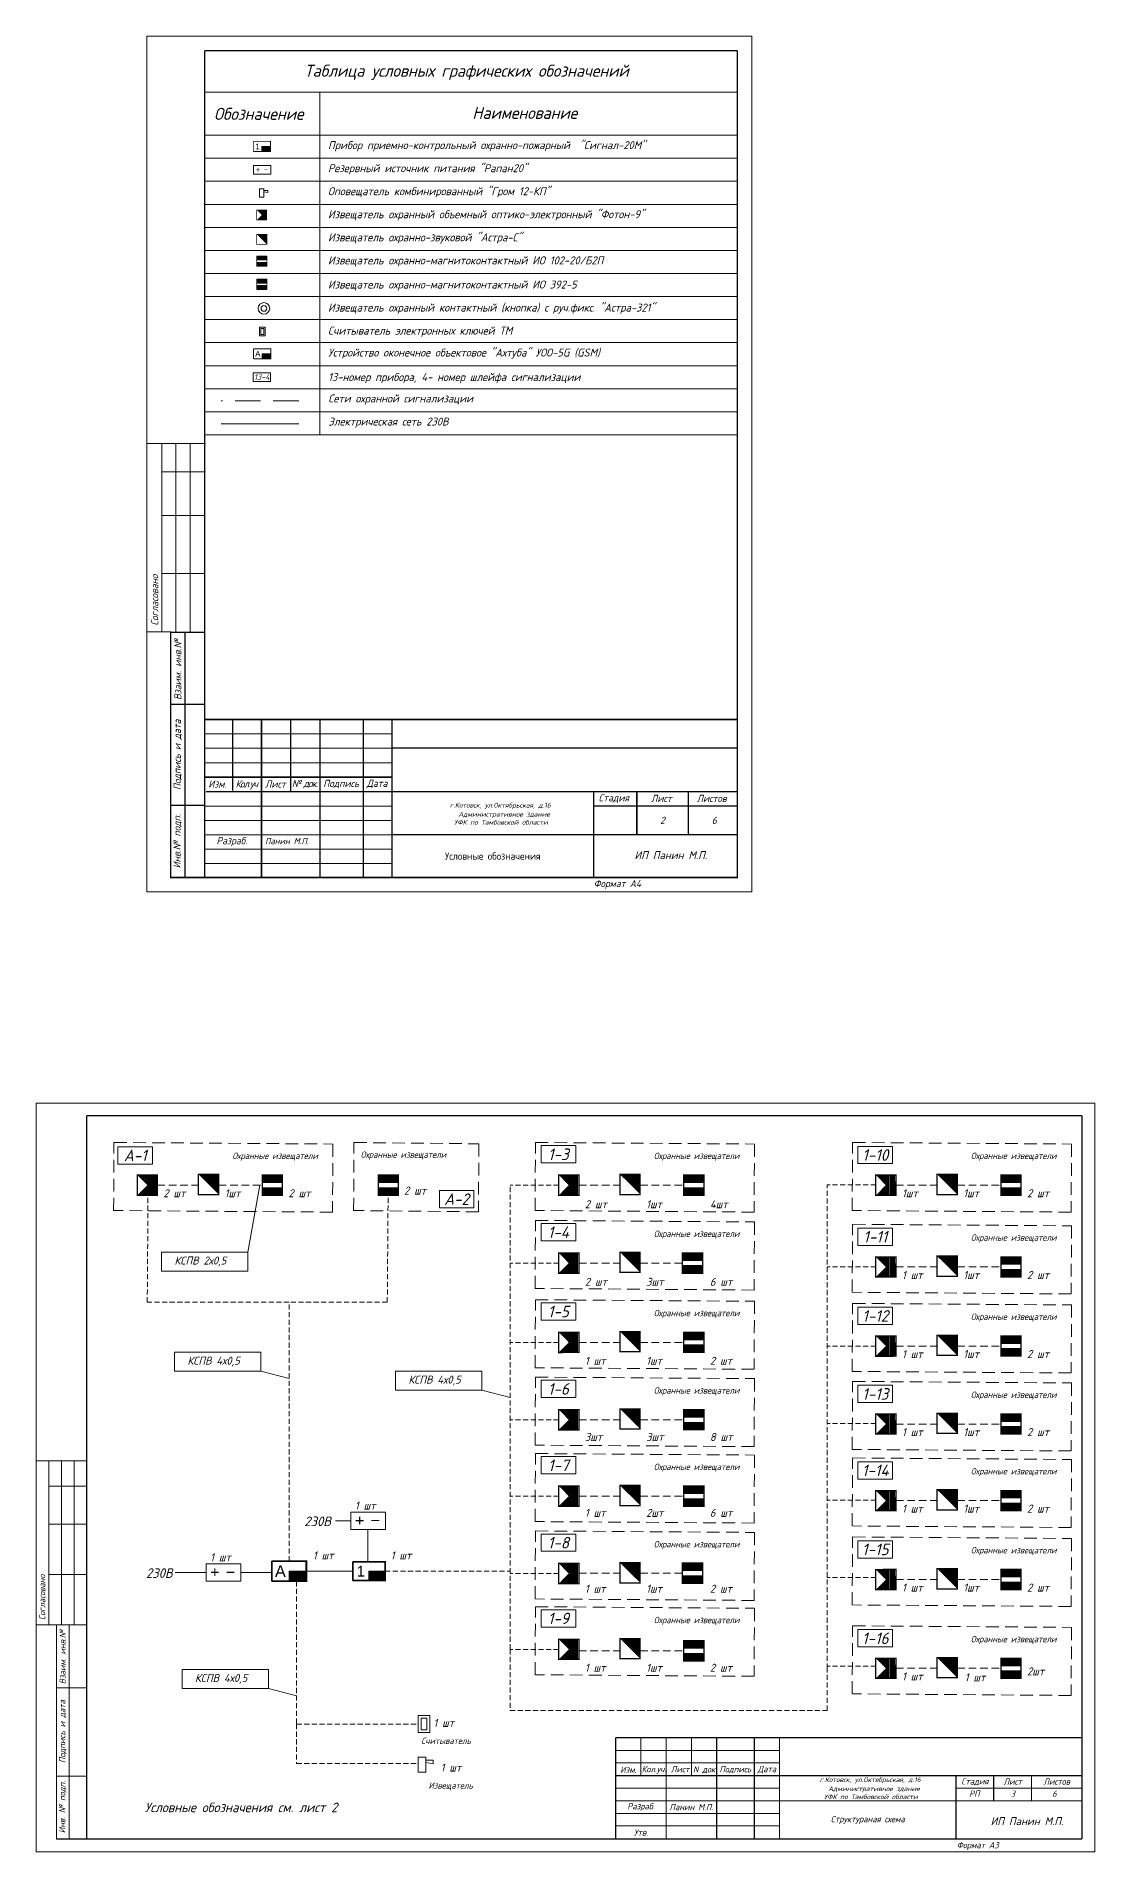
# Model space of a CAD drawing. Header units: inches. Extents: x -24 to 3888, y 393 to 1828.
# Drawn here: x 12.1 to 144.4, y 1390 to 1616.9 of the extents above; entities that cross this region are included whole.
import ezdxf

# ---------------------------------------------------------------- set-up
doc = ezdxf.new("R2010")
doc.units = ezdxf.units.IN
doc.header["$MEASUREMENT"] = 0
doc.linetypes.add('HIDDEN2', pattern=[4.7625, 3.175, -1.5875])
doc.linetypes.add('НЕВИДИМАЯ', pattern=[9.525, 6.35, -3.175])
doc.layers.get('0').transparency = 0.7
doc.layers.add('DESC', color=7, linetype='Continuous')
doc.styles.get("Standard").update_dxf_attribs({"font": 'GOST_Common Italic_0.ttf'})

# ---------------------------------------------------------------- blocks, each defined once
blk = doc.blocks.new('Объем')
at = {"const_width": 0.2}
blk.add_lwpolyline([(0, 0), (0, 3), (3, 3), (3, 0)], close=True, dxfattribs=at)
for points in [[(0.21, 2.94), (0.21, 0.09)], [(0.41, 2.94), (0.41, 0.09)], [(0.61, 2.94), (0.61, 0.09)], [(0.8, 2.94), (0.8, 0.09)], [(1.01, 2.94), (1.01, 0.09)], [(1.21, 2.94), (1.21, 0.09)], [(1.39, 1.52), (2.81, 2.97)], [(1.39, 2.94), (1.39, 0.09)], [(1.56, 2.93), (1.56, 1.76)], [(1.76, 2.94), (1.76, 1.94)], [(1.94, 2.95), (1.94, 2.15)], [(2.13, 2.93), (2.13, 2.33)], [(2.3, 2.93), (2.3, 2.52)], [(2.49, 2.94), (2.49, 2.7)], [(1.39, 1.48), (2.82, 0.03)], [(1.56, 0.09), (1.56, 1.25)], [(1.74, 0.06), (1.74, 1.05)], [(1.94, 0.06), (1.94, 0.87)], [(2.13, 0.05), (2.13, 0.66)], [(2.31, 0.06), (2.31, 0.48)], [(2.49, 0.07), (2.49, 0.29)]]:
    blk.add_lwpolyline(points, dxfattribs=at)
blk = doc.blocks.new('Звуковой')
blk.add_lwpolyline([(0.1, 2.9, 0, 4, 0), (1.5, 1.51, 4, 4, 0)], format="xyseb")
at = {"const_width": 0.2}
blk.add_lwpolyline([(0, 0), (0, 3), (3, 3), (3, 0)], close=True, dxfattribs=at)

msp = doc.modelspace()

# ---------------------------------------------------------------- hatches: boundary and pattern name
at = {"layer": 'DESC', "lineweight": 15}
for points in [[(40.26, 1603.13), (40.26, 1602.5), (41.34, 1602.5), (41.34, 1603.13)], [(40.29, 1577.21), (40.29, 1576.58), (41.37, 1576.58), (41.37, 1577.21)], [(43.65, 1425.08), (43.65, 1423.82), (45.81, 1423.82), (45.81, 1425.08)], [(53.64, 1425.08), (53.64, 1423.9), (55.66, 1423.9), (55.66, 1425.08)]]:
    msp.add_hatch(color=0, dxfattribs=at).paths.add_polyline_path(points)
h = msp.add_hatch(color=0, dxfattribs=at)
h.dxf.hatch_style = 1
h.paths.add_polyline_path([(39.62, 1588.62), (39.62, 1588.15), (40.88, 1588.15), (40.88, 1588.62)])
h.paths.add_polyline_path([(40.88, 1588.94), (40.88, 1589.41), (39.62, 1589.41), (39.62, 1588.94)])
h = msp.add_hatch(color=0, dxfattribs=at)
h.dxf.hatch_style = 1
h.paths.add_polyline_path([(39.62, 1585.74), (39.62, 1585.27), (40.88, 1585.27), (40.88, 1585.74)])
h.paths.add_polyline_path([(40.88, 1586.06), (40.88, 1586.53), (39.62, 1586.53), (39.62, 1586.06)])
h = msp.add_hatch(color=0, dxfattribs=at)
h.dxf.hatch_style = 1
h.paths.add_polyline_path([(40.31, 1473), (40.31, 1472.06), (42.82, 1472.06), (42.82, 1473)])
h.paths.add_polyline_path([(42.82, 1473.65), (42.82, 1474.58), (40.31, 1474.58), (40.31, 1473.65)])
h = msp.add_hatch(color=0, dxfattribs=at)
h.dxf.hatch_style = 1
h.paths.add_polyline_path([(54.8, 1473), (54.8, 1472.06), (57.32, 1472.06), (57.32, 1473)])
h.paths.add_polyline_path([(57.32, 1473.65), (57.32, 1474.58), (54.8, 1474.58), (54.8, 1473.65)])
h = msp.add_hatch(color=0, dxfattribs=at)
h.dxf.hatch_style = 1
h.paths.add_polyline_path([(92.99, 1473), (92.99, 1472.06), (95.51, 1472.06), (95.51, 1473)])
h.paths.add_polyline_path([(95.51, 1473.65), (95.51, 1474.58), (92.99, 1474.58), (92.99, 1473.65)])
h = msp.add_hatch(color=0, dxfattribs=at)
h.dxf.hatch_style = 1
h.paths.add_polyline_path([(132.63, 1473), (132.63, 1472.06), (135.15, 1472.06), (135.15, 1473)])
h.paths.add_polyline_path([(135.15, 1473.65), (135.15, 1474.58), (132.63, 1474.58), (132.63, 1473.65)])
h = msp.add_hatch(color=0, dxfattribs=at)
h.dxf.hatch_style = 1
h.paths.add_polyline_path([(92.82, 1463.26), (92.82, 1462.32), (95.34, 1462.32), (95.34, 1463.26)])
h.paths.add_polyline_path([(95.34, 1463.91), (95.34, 1464.84), (92.82, 1464.84), (92.82, 1463.91)])
h = msp.add_hatch(color=0, dxfattribs=at)
h.dxf.hatch_style = 1
h.paths.add_polyline_path([(132.63, 1462.78), (132.63, 1461.84), (135.15, 1461.84), (135.15, 1462.78)])
h.paths.add_polyline_path([(135.15, 1463.43), (135.15, 1464.36), (132.63, 1464.36), (132.63, 1463.43)])
h = msp.add_hatch(color=0, dxfattribs=at)
h.dxf.hatch_style = 1
h.paths.add_polyline_path([(92.99, 1453.35), (92.99, 1452.41), (95.51, 1452.41), (95.51, 1453.35)])
h.paths.add_polyline_path([(95.51, 1454), (95.51, 1454.93), (92.99, 1454.93), (92.99, 1454)])
h = msp.add_hatch(color=0, dxfattribs=at)
h.dxf.hatch_style = 1
h.paths.add_polyline_path([(132.63, 1452.89), (132.63, 1451.95), (135.15, 1451.95), (135.15, 1452.89)])
h.paths.add_polyline_path([(135.15, 1453.54), (135.15, 1454.47), (132.63, 1454.47), (132.63, 1453.54)])
h = msp.add_hatch(color=0, dxfattribs=at)
h.dxf.hatch_style = 1
h.paths.add_polyline_path([(92.99, 1443.68), (92.99, 1442.75), (95.51, 1442.75), (95.51, 1443.68)])
h.paths.add_polyline_path([(95.51, 1444.33), (95.51, 1445.26), (92.99, 1445.26), (92.99, 1444.33)])
h = msp.add_hatch(color=0, dxfattribs=at)
h.dxf.hatch_style = 1
h.paths.add_polyline_path([(132.63, 1443.14), (132.63, 1442.21), (135.15, 1442.21), (135.15, 1443.14)])
h.paths.add_polyline_path([(135.15, 1443.79), (135.15, 1444.73), (132.63, 1444.73), (132.63, 1443.79)])
h = msp.add_hatch(color=0, dxfattribs=at)
h.dxf.hatch_style = 1
h.paths.add_polyline_path([(92.99, 1434.13), (92.99, 1433.2), (95.51, 1433.2), (95.51, 1434.13)])
h.paths.add_polyline_path([(95.51, 1434.78), (95.51, 1435.72), (92.99, 1435.72), (92.99, 1434.78)])
h = msp.add_hatch(color=0, dxfattribs=at)
h.dxf.hatch_style = 1
h.paths.add_polyline_path([(132.63, 1433.58), (132.63, 1432.64), (135.15, 1432.64), (135.15, 1433.58)])
h.paths.add_polyline_path([(135.15, 1434.23), (135.15, 1435.16), (132.63, 1435.16), (132.63, 1434.23)])
h = msp.add_hatch(color=0, dxfattribs=at)
h.dxf.hatch_style = 1
h.paths.add_polyline_path([(92.82, 1424.5), (92.82, 1423.56), (95.34, 1423.56), (95.34, 1424.5)])
h.paths.add_polyline_path([(95.34, 1425.15), (95.34, 1426.08), (92.82, 1426.08), (92.82, 1425.15)])
h = msp.add_hatch(color=0, dxfattribs=at)
h.dxf.hatch_style = 1
h.paths.add_polyline_path([(132.63, 1423.71), (132.63, 1422.77), (135.15, 1422.77), (135.15, 1423.71)])
h.paths.add_polyline_path([(135.15, 1424.36), (135.15, 1425.29), (132.63, 1425.29), (132.63, 1424.36)])
h = msp.add_hatch(color=0, dxfattribs=at)
h.dxf.hatch_style = 1
h.paths.add_polyline_path([(92.99, 1414.8), (92.99, 1413.87), (95.51, 1413.87), (95.51, 1414.8)])
h.paths.add_polyline_path([(95.51, 1415.45), (95.51, 1416.39), (92.99, 1416.39), (92.99, 1415.45)])
h = msp.add_hatch(color=0, dxfattribs=at)
h.dxf.hatch_style = 1
h.paths.add_polyline_path([(132.63, 1412.62), (132.63, 1411.68), (135.15, 1411.68), (135.15, 1412.62)])
h.paths.add_polyline_path([(135.15, 1413.27), (135.15, 1414.2), (132.63, 1414.2), (132.63, 1413.27)])

# ---------------------------------------------------------------- linework, layer by layer
at = {"layer": 'DESC', "color": 0, "lineweight": 15}
for p, q in [((25.89, 1509.97), (25.89, 1616.89)), ((25.89, 1616.89), (101.49, 1616.89)), ((101.49, 1616.89), (101.49, 1509.97)), ((33.12, 1609.93), (99.72, 1609.93)), ((47.52, 1609.93), (47.52, 1567.09)), ((99.72, 1609.93), (99.72, 1587.25)), ((47.52, 1604.53), (99.72, 1604.53)), ((99.72, 1603.75), (99.72, 1603.27)), ((33.12, 1601.65), (99.72, 1601.65)), ((33.12, 1598.77), (99.72, 1598.77)), ((33.12, 1595.89), (99.72, 1595.89)), ((33.12, 1593.01), (99.72, 1593.01)), ((47.52, 1590.13), (99.72, 1590.13)), ((33.12, 1587.25), (99.72, 1587.25)), ((99.72, 1587.25), (99.72, 1544.05)), ((33.12, 1584.37), (99.72, 1584.37)), ((33.12, 1581.49), (99.72, 1581.49)), ((33.12, 1578.61), (99.72, 1578.61)), ((33.12, 1575.73), (99.72, 1575.73)), ((33.12, 1572.85), (99.72, 1572.85)), ((33.12, 1569.97), (99.72, 1569.97)), ((25.97, 1566.02), (33.22, 1566.02)), ((27.74, 1566.02), (27.74, 1542.52)), ((29.52, 1566.02), (29.52, 1542.52)), ((31.29, 1566.02), (31.29, 1542.52)), ((33.12, 1567.09), (99.72, 1567.09)), ((27.74, 1562.48), (33.22, 1562.48)), ((27.74, 1557.01), (33.09, 1557.01)), ((27.74, 1549.76), (33.09, 1549.76)), ((28.93, 1542.47), (25.97, 1542.47)), ((33.12, 1529.71), (56.52, 1529.71)), ((33.12, 1527.91), (56.52, 1527.91)), ((33.12, 1518.91), (56.52, 1518.91)), ((33.12, 1517.11), (56.52, 1517.11)), ((33.09, 1513.51), (56.52, 1513.51)), ((33.12, 1515.31), (56.52, 1515.31)), ((101.49, 1509.97), (25.89, 1509.97)), ((38.52, 1464.95), (40.01, 1473.32)), ((40.14, 1450.07), (43.65, 1449.15)), ((67.76, 1447.7), (71.28, 1446.78)), ((49.44, 1431.37), (51.38, 1431.37)), ((53.5, 1426.26), (53.5, 1430.29)), ((29.4, 1424.9), (33.29, 1424.9)), ((37.61, 1424.9), (41.49, 1424.9)), ((45.81, 1425.08), (51.62, 1425.08)), ((45.81, 1424.74), (45.81, 1424.74)), ((41.08, 1410.41), (44.6, 1409.49))]:
    msp.add_line(p, q, dxfattribs=at)
at = {"layer": 'DESC', "color": 0, "linetype": 'HIDDEN2', "lineweight": 15}
msp.add_line((44.86, 1571.34), (35.16, 1571.34), dxfattribs=at)
at = {"layer": 'DESC', "color": 0, "linetype": 'ByBlock', "lineweight": 15}
msp.add_line((44.86, 1568.46), (35.16, 1568.46), dxfattribs=at)
at = {"layer": 'DESC', "color": 0, "linetype": 'Continuous', "lineweight": 15}
for p, q in [((33.18, 1526.11), (56.54, 1526.11)), ((33.18, 1520.67), (56.45, 1520.67))]:
    msp.add_line(p, q, dxfattribs=at)
at = {"layer": 'DESC', "color": 7, "lineweight": 15}
for p, q in [((12.06, 1390.02), (12.06, 1483.58)), ((12.06, 1483.58), (144.36, 1483.58)), ((144.36, 1483.58), (144.36, 1390.02)), ((84.49, 1402.69), (104.96, 1402.69)), ((87.64, 1404.26), (87.64, 1399.54)), ((93.94, 1404.26), (93.94, 1399.54)), ((84.49, 1401.11), (104.96, 1401.11)), ((84.49, 1397.96), (104.96, 1397.96)), ((84.49, 1396.39), (104.96, 1396.39)), ((104.96, 1396.39), (142.76, 1396.39)), ((84.49, 1394.81), (104.96, 1394.81)), ((84.49, 1393.24), (104.96, 1393.24)), ((144.36, 1390.02), (12.06, 1390.02))]:
    msp.add_line(p, q, dxfattribs=at)
at = {"layer": 'DESC', "color": 0, "linetype": 'HIDDEN2', "lineweight": 15, "ltscale": 0.3}
for p, q in [((27.19, 1473.32), (32.33, 1473.32)), ((34.85, 1473.32), (40.31, 1473.32)), ((79.88, 1473.32), (85.02, 1473.32)), ((87.54, 1473.32), (92.99, 1473.32)), ((119.51, 1473.32), (124.66, 1473.32)), ((127.18, 1473.32), (132.63, 1473.32)), ((79.88, 1463.58), (85.02, 1463.58)), ((87.54, 1463.58), (92.99, 1463.58)), ((119.51, 1463.1), (124.66, 1463.1)), ((127.18, 1463.1), (132.63, 1463.1)), ((79.88, 1453.67), (85.02, 1453.67)), ((87.54, 1453.67), (92.99, 1453.67)), ((119.51, 1453.21), (124.66, 1453.21)), ((127.18, 1453.21), (132.63, 1453.21)), ((79.88, 1444), (85.02, 1444)), ((87.54, 1444.01), (92.99, 1444.01)), ((119.51, 1443.47), (124.66, 1443.47)), ((127.18, 1443.47), (132.63, 1443.47)), ((79.88, 1434.46), (85.02, 1434.46)), ((87.54, 1434.46), (92.99, 1434.46)), ((119.51, 1433.9), (124.66, 1433.9)), ((127.18, 1433.9), (132.63, 1433.9)), ((79.88, 1424.82), (85.02, 1424.82)), ((87.54, 1424.82), (92.99, 1424.82)), ((119.51, 1424.03), (124.66, 1424.03)), ((127.18, 1424.03), (132.63, 1424.03)), ((79.88, 1415.13), (85.02, 1415.13)), ((87.54, 1415.13), (92.99, 1415.13)), ((119.51, 1412.94), (124.66, 1412.94)), ((127.18, 1412.94), (132.63, 1412.94))]:
    msp.add_line(p, q, dxfattribs=at)
at = {"layer": 'DESC', "color": 0, "linetype": 'HIDDEN2', "lineweight": 15, "ltscale": 0.2}
for p, q in [((71.28, 1415.31), (71.28, 1473.32)), ((77.36, 1473.32), (71.28, 1473.32)), ((110.91, 1412.92), (110.91, 1473.36)), ((116.99, 1473.36), (110.91, 1473.36)), ((25.93, 1458.7), (26.02, 1472.13)), ((55.93, 1458.7), (56.03, 1471.75)), ((77.36, 1463.58), (71.28, 1463.58)), ((116.99, 1463.1), (110.91, 1463.1)), ((43.65, 1458.7), (25.93, 1458.7)), ((43.65, 1426.34), (43.65, 1458.7)), ((55.93, 1458.7), (43.65, 1458.7)), ((77.36, 1453.67), (71.28, 1453.67)), ((116.99, 1453.19), (110.91, 1453.19)), ((77.36, 1444), (71.28, 1444)), ((116.99, 1443.52), (110.91, 1443.52)), ((77.36, 1434.45), (71.28, 1434.45)), ((116.99, 1433.97), (110.91, 1433.97)), ((55.66, 1425.08), (71.28, 1425.08)), ((77.36, 1424.78), (71.28, 1424.78)), ((44.6, 1423.82), (44.6, 1405.98)), ((116.99, 1424.3), (110.91, 1424.3)), ((77.36, 1415.31), (71.28, 1415.31)), ((71.28, 1415.31), (71.28, 1407.67)), ((116.99, 1413.21), (110.91, 1413.21)), ((110.92, 1407.67), (110.91, 1412.92)), ((71.28, 1407.67), (110.92, 1407.67)), ((44.6, 1405.98), (59.8, 1405.98)), ((44.6, 1405.98), (44.6, 1401.05)), ((44.6, 1401.05), (59.8, 1401.05))]:
    msp.add_line(p, q, dxfattribs=at)
at = {"layer": 'DESC', "lineweight": 15}
for p, q in [((18.36, 1438.85), (12.06, 1438.85)), ((13.63, 1438.85), (13.63, 1418.37)), ((15.21, 1438.85), (15.21, 1418.37)), ((16.78, 1438.85), (16.78, 1418.37)), ((18.36, 1435.7), (13.63, 1435.7)), ((18.36, 1430.97), (13.63, 1430.97)), ((18.36, 1424.67), (13.63, 1424.67)), ((18.36, 1418.37), (12.06, 1418.37)), ((14.58, 1418.37), (14.58, 1391.6)), ((14.58, 1418.37), (18.36, 1418.37)), ((16.15, 1418.37), (16.15, 1391.6)), ((14.58, 1410.5), (18.36, 1410.5)), ((14.58, 1399.47), (18.36, 1399.47))]:
    msp.add_line(p, q, dxfattribs=at)
at = {"layer": 'DESC', "color": 0, "lineweight": 15}
msp.add_lwpolyline([(99.69, 1615.09, 0.18, 0.18, 0), (99.69, 1511.77, 0.18, 0.18, 0), (28.85, 1511.77, 0.18, 0.18, 0), (28.85, 1542.45, 0, 0, 0)], format="xyseb", dxfattribs=at)
for points, const_width in [([(33.09, 1511.77), (33.09, 1615.09)], 0.18), ([(33.09, 1615.09), (99.69, 1615.09)], 0.18), ([(39.18, 1603.76), (39.18, 1602.5)], 0.108), ([(39.18, 1603.76), (41.34, 1603.76), (41.34, 1602.5), (39.18, 1602.5)], 0.108), ([(39.62, 1589.41), (40.88, 1589.41), (40.88, 1588.15), (39.62, 1588.15), (39.62, 1589.41)], 0.084), ([(39.62, 1586.53), (40.88, 1586.53), (40.88, 1585.27), (39.62, 1585.27), (39.62, 1586.53)], 0.084), ([(39.21, 1577.84), (39.21, 1576.58)], 0.108), ([(39.21, 1577.84), (41.37, 1577.84), (41.37, 1576.58), (39.21, 1576.58)], 0.108), ([(28.77, 1542.4), (33.17, 1542.4)], 0.18), ([(30.65, 1511.8), (30.65, 1542.45)], 0.18), ([(28.85, 1533.4), (33.17, 1533.4)], 0.18), ([(33.12, 1531.51), (99.69, 1531.51)], 0.18), ([(40.21, 1531.51), (40.21, 1511.71)], 0.18), ([(47.52, 1531.51), (47.52, 1511.71)], 0.18), ([(52.94, 1531.46), (52.94, 1511.77)], 0.18), ([(56.52, 1531.51), (56.52, 1511.71)], 0.18), ([(56.52, 1527.94), (99.69, 1527.94)], 0.18), ([(33.12, 1524.31), (56.52, 1524.31)], 0.18), ([(81.72, 1522.48), (81.72, 1511.77)], 0.18), ([(87.12, 1522.48), (87.12, 1517.11)], 0.18), ([(28.85, 1520.8), (33.17, 1520.8)], 0.18), ([(56.52, 1520.71), (56.52, 1520.71)], 0.072), ([(81.72, 1520.71), (99.69, 1520.71)], 0.18), ([(56.52, 1517.11), (99.69, 1517.11)], 0.18), ([(40.31, 1474.58), (42.82, 1474.58), (42.82, 1472.06), (40.31, 1472.06), (40.31, 1474.58)], 0.168), ([(54.8, 1474.58), (57.32, 1474.58), (57.32, 1472.06), (54.8, 1472.06), (54.8, 1474.58)], 0.168), ([(92.99, 1474.58), (95.51, 1474.58), (95.51, 1472.06), (92.99, 1472.06), (92.99, 1474.58)], 0.168), ([(132.63, 1474.58), (135.15, 1474.58), (135.15, 1472.06), (132.63, 1472.06), (132.63, 1474.58)], 0.168), ([(92.82, 1464.84), (95.34, 1464.84), (95.34, 1462.32), (92.82, 1462.32), (92.82, 1464.84)], 0.168), ([(132.63, 1464.36), (135.15, 1464.36), (135.15, 1461.84), (132.63, 1461.84), (132.63, 1464.36)], 0.168), ([(92.99, 1454.93), (95.51, 1454.93), (95.51, 1452.41), (92.99, 1452.41), (92.99, 1454.93)], 0.168), ([(132.63, 1454.47), (135.15, 1454.47), (135.15, 1451.95), (132.63, 1451.95), (132.63, 1454.47)], 0.168), ([(92.99, 1445.26), (95.51, 1445.26), (95.51, 1442.75), (92.99, 1442.75), (92.99, 1445.26)], 0.168), ([(132.63, 1444.73), (135.15, 1444.73), (135.15, 1442.21), (132.63, 1442.21), (132.63, 1444.73)], 0.168), ([(92.99, 1435.72), (95.51, 1435.72), (95.51, 1433.2), (92.99, 1433.2), (92.99, 1435.72)], 0.168), ([(132.63, 1435.16), (135.15, 1435.16), (135.15, 1432.64), (132.63, 1432.64), (132.63, 1435.16)], 0.168), ([(41.49, 1426.34), (41.49, 1423.82)], 0.216), ([(41.49, 1426.34), (45.81, 1426.34), (45.81, 1423.82), (41.49, 1423.82)], 0.216), ([(51.62, 1426.26), (51.62, 1423.9)], 0.202), ([(51.62, 1426.26), (55.66, 1426.26), (55.66, 1423.9), (51.62, 1423.9)], 0.202), ([(92.82, 1426.08), (95.34, 1426.08), (95.34, 1423.56), (92.82, 1423.56), (92.82, 1426.08)], 0.168), ([(132.63, 1425.29), (135.15, 1425.29), (135.15, 1422.77), (132.63, 1422.77), (132.63, 1425.29)], 0.168), ([(92.99, 1416.39), (95.51, 1416.39), (95.51, 1413.87), (92.99, 1413.87), (92.99, 1416.39)], 0.168), ([(132.63, 1414.2), (135.15, 1414.2), (135.15, 1411.68), (132.63, 1411.68), (132.63, 1414.2)], 0.168)]:
    msp.add_lwpolyline(points, dxfattribs=dict(at, const_width=const_width))
for points in [[(47.52, 1604.53), (33.09, 1604.53)], [(41.34, 1603.13), (40.26, 1603.13)], [(40.26, 1603.13), (40.26, 1602.5)], [(40.26, 1602.5), (40.26, 1602.5)], [(39.94, 1597.85), (39.94, 1596.77), (40.48, 1596.77), (40.48, 1597.85), (39.94, 1597.85)], [(40.48, 1597.64), (41.02, 1597.64)], [(40.48, 1597.64), (40.48, 1597.46), (41.02, 1597.37)], [(41.02, 1597.64), (41.02, 1597.37)], [(47.52, 1590.13), (33.09, 1590.13)], [(39.94, 1580.54), (40.66, 1580.54), (40.66, 1579.46), (39.94, 1579.46), (39.94, 1580.54)], [(40.13, 1580.36), (40.49, 1580.36), (40.49, 1579.64), (40.13, 1579.64), (40.13, 1580.36)], [(41.37, 1577.21), (40.29, 1577.21)], [(40.29, 1577.21), (40.29, 1576.58)], [(39.17, 1574.84), (41.33, 1574.84), (41.33, 1573.76), (39.17, 1573.76), (39.17, 1574.84)], [(40.29, 1576.58), (40.29, 1576.58)], [(22.27, 1478.11), (26.59, 1478.11), (26.59, 1475.95), (22.27, 1475.95), (22.27, 1478.11)], [(75.16, 1478.26), (79.48, 1478.26), (79.48, 1476.1), (75.16, 1476.1), (75.16, 1478.26)], [(114.77, 1478.17), (119.09, 1478.17), (119.09, 1476.01), (114.77, 1476.01), (114.77, 1478.17)], [(62.44, 1472.65), (66.76, 1472.65), (66.76, 1470.49), (62.44, 1470.49), (62.44, 1472.65)], [(75.16, 1468.52), (79.48, 1468.52), (79.48, 1466.36), (75.16, 1466.36), (75.16, 1468.52)], [(114.77, 1467.95), (119.09, 1467.95), (119.09, 1465.79), (114.77, 1465.79), (114.77, 1467.95)], [(75.16, 1458.61), (79.48, 1458.61), (79.48, 1456.45), (75.16, 1456.45), (75.16, 1458.61)], [(114.77, 1458.06), (119.09, 1458.06), (119.09, 1455.9), (114.77, 1455.9), (114.77, 1458.06)], [(75.16, 1448.94), (79.48, 1448.94), (79.48, 1446.78), (75.16, 1446.78), (75.16, 1448.94)], [(114.77, 1448.31), (119.09, 1448.31), (119.09, 1446.15), (114.77, 1446.15), (114.77, 1448.31)], [(75.16, 1439.39), (79.48, 1439.39), (79.48, 1437.23), (75.16, 1437.23), (75.16, 1439.39)], [(114.77, 1438.75), (119.09, 1438.75), (119.09, 1436.59), (114.77, 1436.59), (114.77, 1438.75)], [(75.16, 1429.72), (79.48, 1429.72), (79.48, 1427.56), (75.16, 1427.56), (75.16, 1429.72)], [(114.77, 1428.88), (119.09, 1428.88), (119.09, 1426.72), (114.77, 1426.72), (114.77, 1428.88)], [(45.81, 1425.08), (43.65, 1425.08)], [(43.65, 1425.08), (43.65, 1423.82)], [(55.66, 1425.08), (53.64, 1425.08)], [(53.64, 1425.08), (53.64, 1423.9)], [(43.65, 1423.82), (43.65, 1423.82)], [(53.64, 1423.9), (53.64, 1423.9)], [(75.16, 1420.25), (79.48, 1420.25), (79.48, 1418.09), (75.16, 1418.09), (75.16, 1420.25)], [(114.77, 1417.77), (119.09, 1417.77), (119.09, 1415.61), (114.77, 1415.61), (114.77, 1417.77)], [(59.8, 1407.06), (61.24, 1407.06), (61.24, 1404.9), (59.8, 1404.9), (59.8, 1407.06)], [(60.17, 1406.7), (60.89, 1406.7), (60.89, 1405.26), (60.17, 1405.26), (60.17, 1406.7)], [(59.8, 1401.84), (59.8, 1399.97), (60.74, 1399.97), (60.74, 1401.84), (59.8, 1401.84)], [(60.74, 1401.47), (61.67, 1401.47)], [(60.74, 1401.47), (60.74, 1401.16), (61.67, 1401.01)], [(61.67, 1401.47), (61.67, 1401.01)]]:
    msp.add_lwpolyline(points, dxfattribs=at)
for points in [[(39.22, 1599.66), (41.38, 1599.66), (41.38, 1600.74), (39.22, 1600.74)], [(39.62, 1589.41), (40.88, 1589.41), (40.88, 1588.94), (39.62, 1588.94)], [(40.88, 1588.15), (39.62, 1588.15), (39.62, 1588.62), (40.88, 1588.62)], [(39.62, 1586.53), (40.88, 1586.53), (40.88, 1586.06), (39.62, 1586.06)], [(40.88, 1585.27), (39.62, 1585.27), (39.62, 1585.74), (40.88, 1585.74)], [(40.31, 1474.58), (42.82, 1474.58), (42.82, 1473.65), (40.31, 1473.65)], [(42.82, 1472.06), (40.31, 1472.06), (40.31, 1473), (42.82, 1473)], [(54.8, 1474.58), (57.32, 1474.58), (57.32, 1473.65), (54.8, 1473.65)], [(57.32, 1472.06), (54.8, 1472.06), (54.8, 1473), (57.32, 1473)], [(92.99, 1474.58), (95.51, 1474.58), (95.51, 1473.65), (92.99, 1473.65)], [(95.51, 1472.06), (92.99, 1472.06), (92.99, 1473), (95.51, 1473)], [(132.63, 1474.58), (135.15, 1474.58), (135.15, 1473.65), (132.63, 1473.65)], [(135.15, 1472.06), (132.63, 1472.06), (132.63, 1473), (135.15, 1473)], [(27.72, 1464.95), (38.52, 1464.95), (38.52, 1462.58), (27.72, 1462.58)], [(92.82, 1464.84), (95.34, 1464.84), (95.34, 1463.91), (92.82, 1463.91)], [(132.63, 1464.36), (135.15, 1464.36), (135.15, 1463.43), (132.63, 1463.43)], [(95.34, 1462.32), (92.82, 1462.32), (92.82, 1463.26), (95.34, 1463.26)], [(135.15, 1461.84), (132.63, 1461.84), (132.63, 1462.78), (135.15, 1462.78)], [(92.99, 1454.93), (95.51, 1454.93), (95.51, 1454), (92.99, 1454)], [(132.63, 1454.47), (135.15, 1454.47), (135.15, 1453.54), (132.63, 1453.54)], [(29.33, 1452.44), (40.14, 1452.44), (40.14, 1450.07), (29.33, 1450.07)], [(95.51, 1452.41), (92.99, 1452.41), (92.99, 1453.35), (95.51, 1453.35)], [(135.15, 1451.95), (132.63, 1451.95), (132.63, 1452.89), (135.15, 1452.89)], [(56.96, 1450.07), (67.76, 1450.07), (67.76, 1447.7), (56.96, 1447.7)], [(92.99, 1445.26), (95.51, 1445.26), (95.51, 1444.33), (92.99, 1444.33)], [(95.51, 1442.75), (92.99, 1442.75), (92.99, 1443.68), (95.51, 1443.68)], [(132.63, 1444.73), (135.15, 1444.73), (135.15, 1443.79), (132.63, 1443.79)], [(135.15, 1442.21), (132.63, 1442.21), (132.63, 1443.14), (135.15, 1443.14)], [(92.99, 1435.72), (95.51, 1435.72), (95.51, 1434.78), (92.99, 1434.78)], [(95.51, 1433.2), (92.99, 1433.2), (92.99, 1434.13), (95.51, 1434.13)], [(132.63, 1435.16), (135.15, 1435.16), (135.15, 1434.23), (132.63, 1434.23)], [(51.38, 1430.29), (55.7, 1430.29), (55.7, 1432.45), (51.38, 1432.45)], [(135.15, 1432.64), (132.63, 1432.64), (132.63, 1433.58), (135.15, 1433.58)], [(33.29, 1423.82), (37.61, 1423.82), (37.61, 1425.98), (33.29, 1425.98)], [(92.82, 1426.08), (95.34, 1426.08), (95.34, 1425.15), (92.82, 1425.15)], [(132.63, 1425.29), (135.15, 1425.29), (135.15, 1424.36), (132.63, 1424.36)], [(95.34, 1423.56), (92.82, 1423.56), (92.82, 1424.5), (95.34, 1424.5)], [(135.15, 1422.77), (132.63, 1422.77), (132.63, 1423.71), (135.15, 1423.71)], [(92.99, 1416.39), (95.51, 1416.39), (95.51, 1415.45), (92.99, 1415.45)], [(95.51, 1413.87), (92.99, 1413.87), (92.99, 1414.8), (95.51, 1414.8)], [(132.63, 1414.2), (135.15, 1414.2), (135.15, 1413.27), (132.63, 1413.27)], [(30.28, 1412.78), (41.08, 1412.78), (41.08, 1410.41), (30.28, 1410.41)], [(135.15, 1411.68), (132.63, 1411.68), (132.63, 1412.62), (135.15, 1412.62)]]:
    msp.add_lwpolyline(points, close=True, dxfattribs=at)
at = {"layer": 'DESC', "color": 0, "linetype": 'НЕВИДИМАЯ', "lineweight": 15}
for points, const_width in [([(39.53, 1600.21), (40.02, 1600.21)], 0.072), ([(39.77, 1600.47), (39.77, 1599.98)], 0.072), ([(40.51, 1600.21), (40.99, 1600.21)], 0.072), ([(52.47, 1431.91), (52.47, 1430.93)], 0.144), ([(51.99, 1431.4), (52.97, 1431.4)], 0.144), ([(53.94, 1431.42), (54.92, 1431.42)], 0.144), ([(33.89, 1424.93), (34.87, 1424.93)], 0.144), ([(34.37, 1425.44), (34.37, 1424.46)], 0.144), ([(35.85, 1424.93), (36.83, 1424.93)], 0.144)]:
    msp.add_lwpolyline(points, dxfattribs=dict(at, const_width=const_width))
at = {"layer": 'DESC', "color": 0, "linetype": 'Continuous', "lineweight": 15, "const_width": 0.18}
for points in [[(36.6, 1522.61), (36.6, 1531.51)], [(43.84, 1522.5), (43.84, 1531.51)], [(33.25, 1522.5), (99.69, 1522.5)], [(93.57, 1522.5), (93.57, 1517.11)]]:
    msp.add_lwpolyline(points, dxfattribs=at)
at = {"layer": 'DESC', "color": 7, "lineweight": 15, "const_width": 0.158}
for points in [[(18.36, 1482), (18.36, 1391.6), (142.78, 1391.6)], [(142.78, 1482), (18.36, 1482)], [(142.78, 1391.6), (142.78, 1482)], [(84.49, 1404.26), (84.49, 1391.66)], [(84.49, 1404.26), (142.76, 1404.26)], [(90.79, 1404.26), (90.79, 1391.6)], [(97.09, 1404.26), (97.09, 1391.66)], [(101.81, 1404.26), (101.81, 1391.66)], [(104.96, 1404.26), (104.96, 1391.66)], [(84.49, 1399.54), (142.76, 1399.54)], [(127.01, 1391.6), (127.01, 1399.54)], [(127.01, 1397.96), (142.76, 1397.96)], [(131.74, 1396.39), (131.74, 1399.54)], [(136.46, 1396.39), (136.46, 1399.54)]]:
    msp.add_lwpolyline(points, dxfattribs=at)
at = {"layer": 'DESC', "color": 0, "linetype": 'HIDDEN2', "lineweight": 15, "ltscale": 0.5}
for points in [[(21.77, 1478.65), (49.14, 1478.46), (49.09, 1469.95), (21.72, 1470.15)], [(51.77, 1478.65), (67.38, 1478.49), (67.33, 1469.99), (51.72, 1470.15)], [(74.46, 1478.65), (101.83, 1478.46), (101.78, 1469.95), (74.4, 1470.15)], [(114.1, 1478.65), (141.47, 1478.46), (141.41, 1469.95), (114.04, 1470.15)], [(74.46, 1468.91), (101.83, 1468.72), (101.78, 1460.21), (74.4, 1460.41)], [(114.1, 1468.43), (141.47, 1468.24), (141.41, 1459.73), (114.04, 1459.93)], [(74.46, 1459), (101.83, 1458.81), (101.78, 1450.31), (74.4, 1450.5)], [(114.1, 1458.54), (141.47, 1458.35), (141.41, 1449.85), (114.04, 1450.04)], [(74.46, 1449.33), (101.83, 1449.14), (101.78, 1440.64), (74.4, 1440.83)], [(114.1, 1448.79), (141.47, 1448.6), (141.41, 1440.1), (114.04, 1440.29)], [(74.46, 1439.78), (101.83, 1439.59), (101.78, 1431.09), (74.4, 1431.28)], [(114.1, 1439.23), (141.47, 1439.04), (141.41, 1430.54), (114.04, 1430.73)], [(74.46, 1430.11), (101.83, 1429.92), (101.78, 1421.42), (74.4, 1421.61)], [(114.1, 1429.36), (141.47, 1429.17), (141.41, 1420.67), (114.04, 1420.86)], [(74.46, 1420.64), (101.83, 1420.44), (101.78, 1411.94), (74.4, 1412.14)], [(114.1, 1418.25), (141.47, 1418.06), (141.41, 1409.55), (114.04, 1409.75)]]:
    msp.add_lwpolyline(points, close=True, dxfattribs=at)
at = {"layer": 'DESC', "lineweight": 15, "const_width": 0.158}
msp.add_lwpolyline([(14.58, 1391.6), (18.36, 1391.6)], dxfattribs=at)
at = {"layer": 'DESC', "color": 0, "linetype": 'Continuous', "lineweight": 15}
for radius in [0.72, 0.36]:
    msp.add_circle((40.51, 1582.89), radius, dxfattribs=at)

# ---------------------------------------------------------------- block references
at = {"layer": 'DESC', "color": 0, "lineweight": 15}
for name, p, xscale, yscale, zscale, rotation in [('Объем', (40.87, 1593.93), -0.4199760000000505, 0.4199760000000061, 0.4199760000000001, 0.05815664228504325), ('Звуковой', (39.62, 1592.16), 0.4199975999999516, 0.4199975999999516, 0.4199975999999516, 270), ('Объем', (27.19, 1472.06), -0.8399520000000998, 0.8399520000000122, 0.8399520000000001, 0.05815664228504325), ('Звуковой', (32.33, 1474.67), 0.8399951999999031, 0.8399951999999031, 0.8399951999999031, 270), ('Объем', (79.88, 1472.06), -0.8399520000000995, 0.8399520000000122, 0.8399520000000001, 0.05815664228504325), ('Звуковой', (85.02, 1474.67), 0.8399951999999031, 0.8399951999999031, 0.8399951999999031, 270), ('Объем', (119.51, 1472.06), -0.8399520000000994, 0.8399520000000122, 0.8399520000000001, 0.05815664228504325), ('Звуковой', (124.66, 1474.67), 0.8399951999999031, 0.8399951999999031, 0.8399951999999031, 270), ('Звуковой', (85.02, 1464.93), 0.8399951999999031, 0.8399951999999031, 0.8399951999999031, 270), ('Звуковой', (124.66, 1464.45), 0.8399951999999031, 0.8399951999999031, 0.8399951999999031, 270), ('Объем', (79.88, 1462.32), -0.8399520000000994, 0.8399520000000122, 0.8399520000000001, 0.05815664228504325), ('Объем', (119.51, 1461.84), -0.8399520000000993, 0.8399520000000122, 0.8399520000000001, 0.05815664228504325), ('Звуковой', (85.02, 1455.02), 0.8399951999999031, 0.8399951999999031, 0.8399951999999031, 270), ('Объем', (79.88, 1452.41), -0.8399520000000994, 0.8399520000000122, 0.8399520000000001, 0.05815664228504325), ('Объем', (119.51, 1451.95), -0.8399520000000993, 0.8399520000000122, 0.8399520000000001, 0.05815664228504325), ('Звуковой', (124.66, 1454.56), 0.8399951999999031, 0.8399951999999031, 0.8399951999999031, 270), ('Объем', (79.88, 1442.74), -0.8399520000000994, 0.8399520000000122, 0.8399520000000001, 0.05815664228504325), ('Звуковой', (85.02, 1445.35), 0.8399951999999031, 0.8399951999999031, 0.8399951999999031, 270), ('Звуковой', (124.66, 1444.81), 0.8399951999999031, 0.8399951999999031, 0.8399951999999031, 270), ('Объем', (119.51, 1442.21), -0.8399520000000993, 0.8399520000000122, 0.8399520000000001, 0.05815664228504325), ('Звуковой', (85.02, 1435.8), 0.8399951999999031, 0.8399951999999031, 0.8399951999999031, 270), ('Звуковой', (124.66, 1435.25), 0.8399951999999031, 0.8399951999999031, 0.8399951999999031, 270), ('Объем', (79.88, 1433.2), -0.8399520000000994, 0.8399520000000122, 0.8399520000000001, 0.05815664228504325), ('Объем', (119.51, 1432.64), -0.8399520000000993, 0.8399520000000122, 0.8399520000000001, 0.05815664228504325), ('Звуковой', (85.02, 1426.13), 0.8399951999999031, 0.8399951999999031, 0.8399951999999031, 270), ('Объем', (79.88, 1423.53), -0.8399520000000994, 0.8399520000000122, 0.8399520000000001, 0.05815664228504325), ('Объем', (119.51, 1422.77), -0.8399520000000993, 0.8399520000000122, 0.8399520000000001, 0.05815664228504325), ('Звуковой', (124.66, 1425.38), 0.8399951999999031, 0.8399951999999031, 0.8399951999999031, 270), ('Звуковой', (85.02, 1416.65), 0.8399951999999031, 0.8399951999999031, 0.8399951999999031, 270), ('Объем', (79.88, 1414.05), -0.8399520000000994, 0.8399520000000122, 0.8399520000000001, 0.05815664228504325), ('Звуковой', (124.66, 1414.28), 0.8399951999999031, 0.8399951999999031, 0.8399951999999031, 270), ('Объем', (119.51, 1411.68), -0.8399520000000992, 0.8399520000000122, 0.8399520000000001, 0.05815664228504325)]:
    msp.add_blockref(name, p, dxfattribs=dict(at, xscale=xscale, yscale=yscale, zscale=zscale, rotation=rotation))

# ---------------------------------------------------------------- texts
at = {"layer": 'DESC', "color": 7, "lineweight": 15}
for s, p in [('Кол.уч.', (87.73, 1399.95)), ('Лист', (91.38, 1399.94)), ('N док.', (94.15, 1399.92)), ('РП', (128.66, 1396.88)), ('3', (133.86, 1396.88)), ('6', (139.04, 1396.88))]:
    msp.add_text(s, height=0.787, dxfattribs=at).set_placement(p)
at = {"layer": 'DESC', "color": 0, "lineweight": 15, "attachment_point": 1}
for s, width, heights, insert, char_height in [('Таблица условных графических обозначений', 45.6025, [0.959], (45.58, 1613.34), 1.5), ('Обозначение', 14.4, [0], (34.27, 1607.95), 1.5), ('Наименование', 14.4, [0], (66.56, 1608.07), 1.5), ('Прибор приемно-контрольный охранно-пожарный  "Сигнал-20М"', 49.91, [0], (48.52, 1603.79), 1), ('Резервный источник питания "Рапан20"', 49.91, [0], (48.52, 1600.91), 1), ('Оповещатель комбинированный "Гром 12-КП"', 49.91, [0], (48.52, 1598.03), 1), ('Извещатель охранный объемный оптико-электронный "Фотон-9"', 49.91, [0], (48.52, 1595.15), 1), ('Извещатель охранно-звуковой "Астра-С"', 49.91, [0], (48.52, 1592.27), 1), ('Извещатель охранно-магнитоконтактный ИО 102-20/Б2П', 49.91, [0], (48.52, 1589.39), 1), ('Извещатель охранно-магнитоконтактный ИО 392-5', 49.91, [0], (48.52, 1586.37), 1), ('Извещатель охранный контактный (кнопка) с руч.фикс. "Астра-321"', 49.91, [0], (48.52, 1583.49), 1), ('Считыватель электронных ключей ТМ', 49.91, [0], (48.52, 1580.61), 1), ('Устройство оконечное объектовое "Ахтуба" УОО-5G (GSM)', 49.91, [0], (48.54, 1577.87), 1), ('13-номер прибора, 4- номер шлейфа сигнализации', 49.91, [0], (48.54, 1574.81), 1), ('Сети охранной сигнализации', 49.91, [0], (48.56, 1572.13), 1), ('Электрическая сеть 230В', 49.91, [0], (48.56, 1569.25), 1), ('\\pi23.61185;г.Котовск, ул.Октябрьская, д.16', 59.1919, [0], (40.14, 1521.11), 0.6), ('\\pi24.36617; Административное здание \\P\\pi24.27003;УФК по Тамбовской области', 59.1919, [0], (40.02, 1519.97), 0.6), ('\\pi4.80835;ИП Панин М.П.', 17.9743, [1.74], (82.02, 1515.06), 1), ('\\pt2.4;Охранные извещатели', 15.8242, [1.22], (36.56, 1477.39), 0.8), ('\\pt2.4;Охранные извещатели', 15.8242, [1.22], (52.6, 1477.53), 0.8), ('\\pt2.4;Охранные извещатели', 15.8242, [1.22], (89.25, 1477.39), 0.8), ('\\pt2.4;Охранные извещатели', 15.8242, [1.22], (128.88, 1477.39), 0.8), ('2 шт ', 6.4521, [0], (27.94, 1472.81), 1), ('1шт ', 6.4521, [0], (35.6, 1472.81), 1), ('2 шт ', 6.4521, [0], (43.58, 1472.81), 1), ('2 шт ', 6.4521, [0], (58.03, 1473.14), 1), ('1шт ', 6.4521, [0], (120.27, 1472.81), 1), ('1шт ', 6.4521, [0], (127.93, 1472.81), 1), ('2 шт ', 6.4521, [0], (135.9, 1472.81), 1), ('2 шт ', 6.4521, [0], (80.63, 1471.44), 1), ('1шт ', 6.4521, [0], (88.29, 1471.44), 1), ('4шт ', 6.4521, [0], (96.26, 1471.44), 1), ('\\pt2.4;Охранные извещатели', 15.8242, [1.22], (89.25, 1467.65), 0.8), ('\\pt2.4;Охранные извещатели', 15.8242, [1.22], (128.88, 1467.17), 0.8), ('КСПВ 2х0,5 ', 9.1713, [1.06], (29.33, 1464.4), 1), ('2 шт ', 6.4521, [0], (80.63, 1461.74), 1), ('3шт ', 6.4521, [0], (88.29, 1461.74), 1), ('6 шт ', 6.4521, [0], (96.26, 1461.74), 1), ('1 шт ', 6.4521, [0], (120.27, 1462.59), 1), ('1шт ', 6.4521, [0], (127.93, 1462.59), 1), ('2 шт ', 6.4521, [0], (135.9, 1462.59), 1), ('\\pt2.4;Охранные извещатели', 15.8242, [1.22], (89.25, 1457.74), 0.8), ('\\pt2.4;Охранные извещатели', 15.8242, [1.22], (128.88, 1457.28), 0.8), ('1 шт ', 6.4521, [0], (120.27, 1452.71), 1), ('1шт ', 6.4521, [0], (127.93, 1452.71), 1), ('2 шт ', 6.4521, [0], (135.9, 1452.71), 1), ('КСПВ 4х0,5 ', 9.1713, [1.06], (30.95, 1451.89), 1), ('1 шт ', 6.4521, [0], (80.63, 1451.87), 1), ('1шт ', 6.4521, [0], (88.29, 1451.87), 1), ('2 шт ', 6.4521, [0], (96.26, 1451.87), 1), ('КСПВ 4х0,5 ', 9.1713, [1.06], (58.57, 1449.52), 1), ('\\pt2.4;Охранные извещатели', 15.8242, [1.22], (89.25, 1448.07), 0.8), ('\\pt2.4;Охранные извещатели', 15.8242, [1.22], (128.88, 1447.53), 0.8), ('1 шт ', 6.4521, [0], (120.27, 1442.96), 1), ('1шт ', 6.4521, [0], (127.93, 1442.96), 1), ('2 шт ', 6.4521, [0], (135.9, 1442.96), 1), ('3шт ', 6.4521, [0], (80.63, 1442.35), 1), ('3шт ', 6.4521, [0], (88.29, 1442.35), 1), ('8 шт ', 6.4521, [0], (96.26, 1442.35), 1), ('\\pt2.4;Охранные извещатели', 15.8242, [1.22], (89.25, 1438.52), 0.8), ('\\pt2.4;Охранные извещатели', 15.8242, [1.22], (128.88, 1437.97), 0.8), ('230В', 0.7525, [0], (45.56, 1431.91), 1.2), ('1 шт ', 6.4521, [0], (51.88, 1433.78), 1), ('1 шт ', 6.4521, [0], (80.63, 1432.87), 1), ('2шт ', 6.4521, [0], (88.29, 1432.87), 1), ('6 шт ', 6.4521, [0], (96.26, 1432.87), 1), ('1 шт ', 6.4521, [0], (120.27, 1433.4), 1), ('1шт ', 6.4521, [0], (127.93, 1433.4), 1), ('2 шт ', 6.4521, [0], (135.9, 1433.4), 1), ('1 шт ', 6.4521, [0], (33.79, 1427.31), 1), ('1 шт ', 6.4521, [0], (46.63, 1427.55), 1), ('1 шт ', 6.4521, [0], (56.36, 1427.55), 1), ('\\pt2.4;Охранные извещатели', 15.8242, [1.22], (89.25, 1428.85), 0.8), ('\\pt2.4;Охранные извещатели', 15.8242, [1.22], (128.88, 1428.1), 0.8), ('230В', 0.7525, [0], (25.77, 1425.44), 1.2), ('1 шт ', 6.4521, [0], (80.63, 1423.39), 1), ('1шт ', 6.4521, [0], (88.29, 1423.39), 1), ('2 шт ', 6.4521, [0], (96.26, 1423.39), 1), ('1 шт ', 6.4521, [0], (120.27, 1423.53), 1), ('1шт ', 6.4521, [0], (127.93, 1423.53), 1), ('2 шт ', 6.4521, [0], (135.9, 1423.53), 1), ('\\pt2.4;Охранные извещатели', 15.8242, [1.22], (89.25, 1419.38), 0.8), ('\\pt2.4;Охранные извещатели', 15.8242, [1.22], (128.88, 1416.99), 0.8), ('1 шт ', 6.4521, [0], (80.63, 1413.51), 1), ('1шт ', 6.4521, [0], (88.29, 1413.51), 1), ('2 шт ', 6.4521, [0], (96.26, 1413.51), 1), ('КСПВ 4х0,5 ', 9.1713, [1.06], (31.89, 1412.23), 1), ('1 шт ', 6.4521, [0], (120.27, 1412.43), 1), ('1 шт ', 6.4521, [0], (128.11, 1412.31), 1), ('2шт ', 6.4521, [0], (135.9, 1413.06), 1), ('1 шт ', 6.4521, [0], (61.7, 1406.62), 1), ('Считыватель', 15.8242, [1.22], (60.17, 1404.28), 0.8), ('1 шт ', 6.4521, [0], (62.6, 1401.04), 1), ('Извещатель', 15.8242, [1.22], (61.08, 1398.7), 0.8), ('\\pi23.61185;г.Котовск, ул.Октябрьская, д.16', 59.1919, [0], (86.38, 1399.33), 0.6), ('\\pi24.36617; Административное здание \\P\\pi24.27003;УФК по Тамбовской области', 59.1919, [0], (86.26, 1398.19), 0.6), ('Условные обозначения см. лист 2', 37.2731, [2.89], (25.62, 1396.16), 1.2)]:
    msp.add_mtext_dynamic_manual_height_columns(s, width=width, gutter_width=1, heights=heights, dxfattribs=dict(at, insert=insert, char_height=char_height))
at = {"layer": 'DESC', "color": 0, "lineweight": 15}
for s, insert, char_height, width, attachment_point in [('{\\fArial|b0|i0|c204|p34;1}', (39.72, 1603.13), 0.72, 1.08, 5), ('{\\fArial|b0|i0|c204|p34;А}', (39.75, 1577.21), 0.72, 1.08, 5), ('13-4', (40.25, 1574.3), 0.72, 2.16, 5), ('Изм.', (34.69, 1523.45), 0.9, 3.4805, 5), ('{\\T0.85;Кол.уч}', (38.33, 1523.34), 0.9, 3.6119, 5), ('Лист', (41.95, 1523.45), 0.9, 3.6273, 5), ('{\\T0.85;№ док.}', (45.61, 1523.45), 0.9, 3.6803, 5), ('Подпись', (50.15, 1523.45), 0.9, 5.4, 5), ('Дата', (54.65, 1523.45), 0.9, 3.6, 5), ('Стадия', (84.25, 1521.65), 0.9, 5.4, 5), ('Лист', (90.19, 1521.65), 0.9, 6.48, 5), ('Листов', (96.48, 1521.65), 0.9, 6.0943, 5), ('2', (90.34, 1518.91), 0.9, 6.4543, 5), ('6', (96.8, 1518.91), 0.9, 6.4543, 5), ('Разраб.', (36.5, 1516.25), 0.9, 7.0924, 5), ('{\\fGOST Common|b0|i0|c204|p34;Условные обозначения }', (69.12, 1514.44), 0.9, 25.2, 5), ('Формат А4', (81.74, 1510.89), 0.9, 9.0683, 4), ('A-1', (24.43, 1477.03), 1.44, 4.32, 5), ('1-3', (77.32, 1477.18), 1.44, 4.32, 5), ('1-10', (116.93, 1477.09), 1.44, 4.32, 5), ('A-2', (64.6, 1471.57), 1.44, 4.32, 5), ('1-4', (77.32, 1467.44), 1.44, 4.32, 5), ('1-11', (116.93, 1466.87), 1.44, 4.32, 5), ('1-5', (77.32, 1457.53), 1.44, 4.32, 5), ('1-12', (116.93, 1456.98), 1.44, 4.32, 5), ('1-6', (77.32, 1447.86), 1.44, 4.32, 5), ('1-13', (116.93, 1447.23), 1.44, 4.32, 5), ('1-7', (77.32, 1438.31), 1.44, 4.32, 5), ('1-14', (116.93, 1437.67), 1.44, 4.32, 5), ('1-8', (77.32, 1428.64), 1.44, 4.32, 5), ('1-15', (116.93, 1427.8), 1.44, 4.32, 5), ('{\\fArial|b0|i0|c204|p34;A}', (42.57, 1425.08), 1.44, 2.16, 5), ('{\\fArial|b0|i0|c204|p34;1}', (52.63, 1425.08), 1.347, 2.0205, 5), ('1-9', (77.32, 1419.17), 1.44, 4.32, 5), ('1-16', (116.93, 1416.69), 1.44, 4.32, 5), ('Стадия', (129.38, 1398.75), 0.787, 4.725, 5), ('Лист', (134.1, 1398.78), 0.787, 5.67, 5), ('Листов', (139.6, 1398.78), 0.787, 5.3325, 5)]:
    msp.add_mtext(s, dxfattribs=dict(at, insert=insert, char_height=char_height, width=width, attachment_point=attachment_point))
at = {"layer": 'DESC', "color": 0, "lineweight": 15, "char_height": 0.9, "rotation": 90}
for s, insert, width, attachment_point in [('Cогласовано', (26.4, 1543.23), 10.814, 1), (' Взаим. инв.№', (29.75, 1533.4), 16.5013, 4), ('Подпись и дата', (29.75, 1527.1), 12.6, 5), ('Инв.№ подп.', (29.72, 1516.3), 9, 5)]:
    msp.add_mtext(s, dxfattribs=dict(at, insert=insert, width=width, attachment_point=attachment_point))
at = {"layer": 'DESC', "lineweight": 15, "attachment_point": 5}
for s, insert, char_height, width in [('Панин М.П.', (43.38, 1516.32), 0.787, 6.3), ('Изм.', (86.06, 1400.27), 0.787, 3.15), ('Подпись', (99.44, 1400.27), 0.787, 4.725), ('Дата', (103.38, 1400.27), 0.787, 3.15), ('Разраб.', (87.64, 1395.6), 0.787, 6.3), ('Панин М.П.', (93.94, 1395.6), 0.787, 6.3), ('Структураная схема', (115.99, 1393.99), 0.7875, 22.05), ('Утв.', (87.64, 1392.42), 0.787, 6.3)]:
    msp.add_mtext(s, dxfattribs=dict(at, insert=insert, char_height=char_height, width=width))
at = {"layer": 'DESC', "lineweight": 15, "char_height": 0.7875, "attachment_point": 1, "rotation": 90}
for s, insert, width in [('Cогласовано', (12.39, 1418.95), 9.4622), ('Взаим. инв.№', (14.96, 1410.95), 14.4387), ('Подпись и дата', (14.9, 1401.1), 11.3549), ('Инв. № подп.', (14.9, 1392.33), 13.2391)]:
    msp.add_mtext(s, dxfattribs=dict(at, insert=insert, width=width))
at = {"layer": 'DESC', "lineweight": 15, "insert": (126.54, 1394.34), "char_height": 1, "attachment_point": 1}
msp.add_mtext_dynamic_manual_height_columns('\\pi4.80835;ИП Панин М.П.', width=17.9743, gutter_width=1, heights=[1.74], dxfattribs=at)
at = {"layer": 'DESC', "linetype": 'НЕВИДИМАЯ', "lineweight": 15, "insert": (127.12, 1391.24), "char_height": 0.787, "width": 9.1777, "attachment_point": 1}
msp.add_mtext('Формат А3', dxfattribs=at)

doc.saveas('drawing.dxf')
